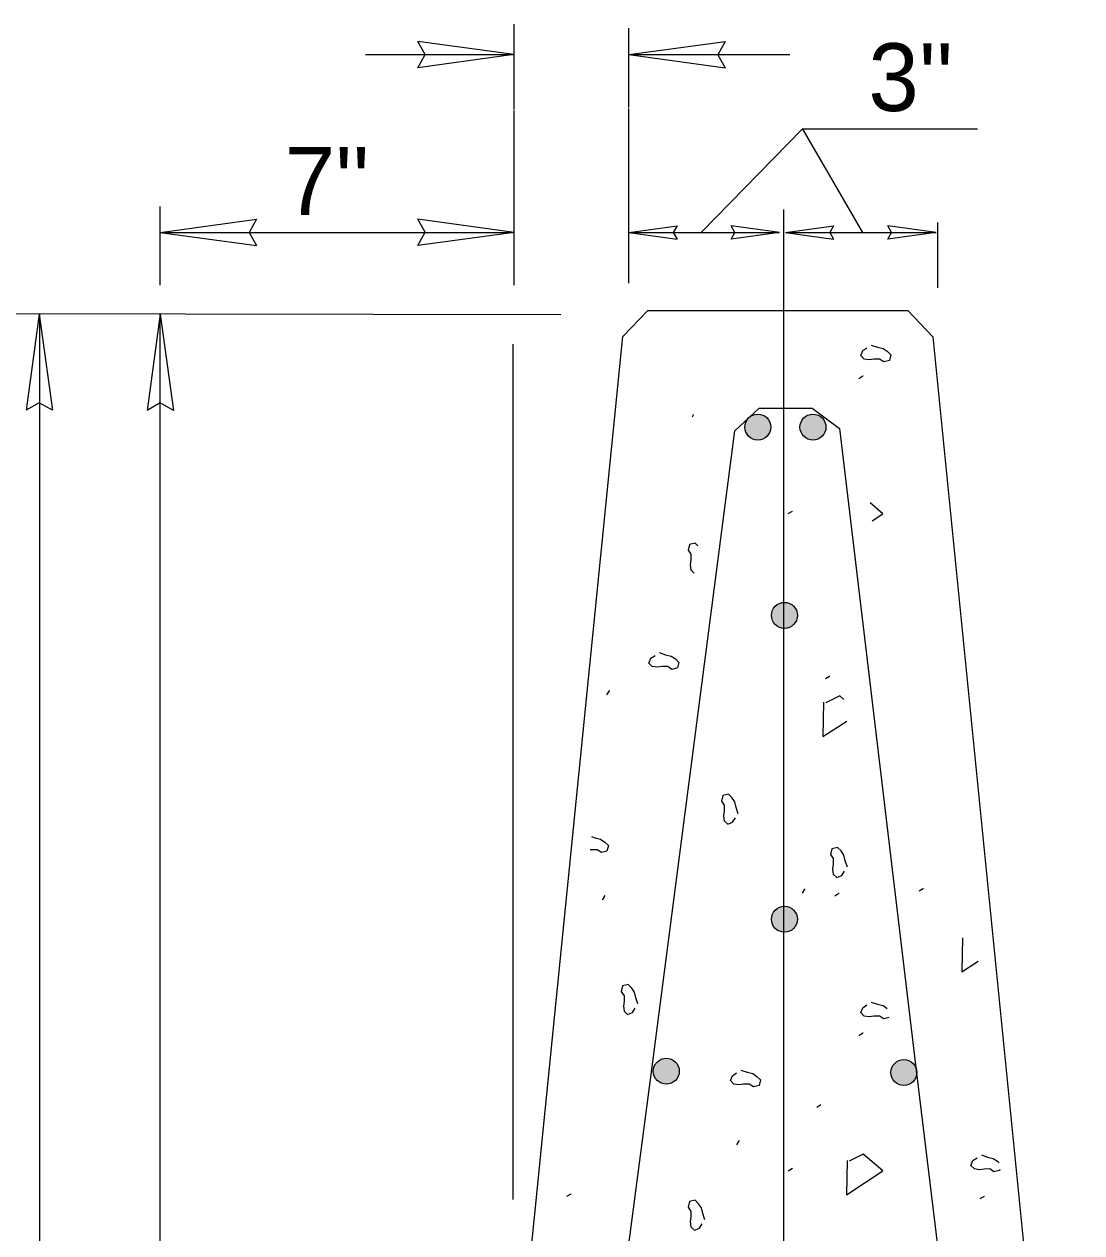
# Model space of a CAD drawing. Extents: x 444 to 815, y -532 to -224.
# Drawn here: x 572.97 to 591.7, y -473.02 to -451.61 of the extents above; entities that cross this region are included whole.
import ezdxf

# ---------------------------------------------------------------- set-up
doc = ezdxf.new("R2010")
doc.units = 0
doc.header["$LTSCALE"] = 0.48
doc.layers.add('1', color=7, linetype='Continuous', lineweight=13)

msp = doc.modelspace()

# ---------------------------------------------------------------- hatches: boundary and pattern name
at = {"layer": '1'}
for points in [[(586.1952, -458.7443, 1), (585.735, -458.7443, 1)], [(586.712, -458.7443, 1), (587.1722, -458.7443, 1)], [(586.2062, -462.0809, 1), (586.6665, -462.0809, 1)], [(586.2062, -467.4654, 1), (586.6665, -467.4654, 1)], [(584.1141, -470.1577, 1), (584.5744, -470.1577, 1)], [(588.3214, -470.1807, 1), (588.7816, -470.1807, 1)]]:
    msp.add_hatch(color=256, dxfattribs=at).paths.add_polyline_path(points)

# ---------------------------------------------------------------- linework, layer by layer
for p, q in [((581.6488, -453.1177), (581.6488, -451.6057)), ((583.6828, -453.0817), (583.6828, -451.6777)), ((579.0208, -452.1457), (581.6488, -452.1457)), ((583.6828, -452.1457), (586.5334, -452.1457)), ((581.6488, -456.2317), (581.6488, -453.1357)), ((583.6828, -456.1957), (583.6828, -453.0997)), ((586.7508, -453.4562), (587.8201, -455.2957)), ((575.3848, -456.2317), (575.3848, -454.8364)), ((586.4188, -454.89), (586.4188, -498.2437)), ((586.4188, -454.9703), (586.4188, -459.7777)), ((589.1515, -456.2752), (589.1515, -455.1177)), ((575.3848, -455.2957), (581.6488, -455.2957)), ((583.6828, -455.2957), (586.3468, -455.2957)), ((586.4564, -455.2957), (589.1204, -455.2957)), ((582.4768, -456.7537), (568.3648, -456.7357)), ((573.2428, -456.742), (573.2428, -474.7747)), ((575.3848, -474.5592), (575.3848, -456.7447)), ((581.6308, -472.4317), (581.6308, -457.2757)), ((586.4188, -459.7687), (586.4188, -466.5187)), ((586.4188, -467.0767), (586.4188, -468.2107)), ((586.4188, -468.7687), (586.4188, -475.5187))]:
    msp.add_line(p, q, dxfattribs=at)
at = {"layer": '1', "lineweight": 25}
for p, q in [((581.6473, -452.1457), (579.9443, -451.9117)), ((583.6832, -452.1457), (585.3862, -451.9117)), ((581.6473, -452.1457), (579.9443, -452.3797)), ((583.6832, -452.1457), (585.3862, -452.3797)), ((575.3851, -455.2957), (577.0881, -455.0617)), ((581.6488, -455.2957), (579.9458, -455.0617)), ((583.6828, -455.2957), (584.5343, -455.1787)), ((586.3467, -455.2953), (585.4952, -455.1783)), ((586.4566, -455.2962), (587.3081, -455.1792)), ((589.1203, -455.2953), (588.2688, -455.1783)), ((575.3851, -455.2957), (577.0881, -455.5297)), ((581.6488, -455.2957), (579.9458, -455.5297)), ((583.6828, -455.2957), (584.5343, -455.4127)), ((586.3467, -455.2953), (585.4952, -455.4123)), ((586.4566, -455.2962), (587.3081, -455.4132)), ((589.1203, -455.2953), (588.2688, -455.4123)), ((573.242, -456.7423), (573.008, -458.4453)), ((573.242, -456.7423), (573.476, -458.4453)), ((575.384, -456.745), (575.15, -458.448)), ((575.384, -456.745), (575.618, -458.448))]:
    msp.add_line(p, q, dxfattribs=at)
for points in [[(579.9443, -452.3797), (580.076, -452.1432), (579.9443, -451.9117)], [(585.3862, -451.9117), (585.2544, -452.1482), (585.3862, -452.3797)], [(577.0881, -455.0617), (576.9563, -455.2981), (577.0881, -455.5297)], [(579.9458, -455.5297), (580.0776, -455.2933), (579.9458, -455.0617)], [(584.5343, -455.1787), (584.4684, -455.297), (584.5343, -455.4127)], [(585.4952, -455.4123), (585.561, -455.2942), (585.4952, -455.1783)], [(587.3081, -455.1792), (587.2422, -455.2974), (587.3081, -455.4132)], [(588.2688, -455.4123), (588.3346, -455.2942), (588.2688, -455.1783)], [(575.5198, -484.5817), (581.8183, -474.6841), (583.5747, -457.1385), (584.0155, -456.6796), (588.6242, -456.6796), (589.0652, -457.1475), (590.8161, -474.6859)], [(573.476, -458.4453), (573.2396, -458.3136), (573.008, -458.4453)], [(575.618, -458.448), (575.3816, -458.3162), (575.15, -458.448)], [(580.8974, -494.1095), (582.5308, -481.9807), (584.0968, -470.0827), (585.5583, -458.809), (585.9871, -458.407), (586.925, -458.407), (587.4141, -458.7688), (588.7768, -470.1907), (590.1988, -481.8907), (591.7022, -494.1803)]]:
    msp.add_lwpolyline(points, dxfattribs=at)
at = {"layer": '1'}
for points in [[(584.9648, -455.294), (586.7568, -453.4583), (589.8527, -453.4583)], [(587.972, -457.291), (588.0838, -457.3282), (588.1829, -457.3529), (588.2576, -457.4024), (588.3196, -457.4647), (588.2948, -457.5639), (588.1957, -457.5887), (588.1208, -457.5391), (588.0218, -457.5392), (587.9348, -457.5514), (587.8481, -457.5391), (587.7863, -457.477), (587.8233, -457.3901), (587.8975, -457.3406)], [(587.7516, -457.8809), (587.8248, -457.8374), (587.8281, -457.8376)], [(584.8073, -458.5624), (584.8288, -458.5257), (584.8289, -458.5242)], [(587.9916, -460.405), (588.1804, -460.2815), (587.9523, -460.086)], [(586.5037, -460.2772), (586.5768, -460.2337), (586.5802, -460.2339)], [(584.9034, -460.8479), (584.8552, -460.7999), (584.7558, -460.8246), (584.7311, -460.924), (584.7806, -460.9984), (584.7807, -461.0974), (584.7683, -461.1847), (584.7806, -461.2712), (584.8403, -461.3311)], [(584.22, -462.74), (584.3318, -462.7772), (584.4309, -462.8019), (584.5056, -462.8514), (584.5676, -462.9137), (584.5428, -463.0129), (584.4437, -463.0377), (584.3689, -462.9881), (584.2698, -462.9882), (584.1828, -463.0004), (584.0961, -462.9881), (584.0343, -462.9261), (584.0713, -462.8391), (584.1455, -462.7897)], [(587.1616, -463.1987), (587.2348, -463.1552), (587.2381, -463.1554)], [(583.2938, -463.4894), (583.3373, -463.4164), (583.3371, -463.4131)], [(587.1299, -463.6207), (587.118, -464.2285), (587.5384, -463.9535)], [(587.4902, -463.5727), (587.4157, -463.5087), (587.1674, -463.6328)], [(585.6178, -465.5952), (585.5803, -465.4834), (585.5557, -465.3843), (585.5061, -465.3097), (585.444, -465.2477), (585.345, -465.2725), (585.3198, -465.3719), (585.3693, -465.4464), (585.3693, -465.5454), (585.3571, -465.6325), (585.3695, -465.7192), (585.4317, -465.7812), (585.5183, -465.744), (585.5683, -465.6697)], [(583.0198, -466.0018), (583.0828, -466.0228), (583.1819, -466.0475), (583.2566, -466.0969), (583.3186, -466.1592), (583.2937, -466.2584), (583.1947, -466.2832), (583.1198, -466.2337), (583.0208, -466.2338), (582.9965, -466.2372)], [(587.5502, -466.5397), (587.5131, -466.4282), (587.4883, -466.3288), (587.4387, -466.2543), (587.3768, -466.1924), (587.2774, -466.2172), (587.2525, -466.3163), (587.3021, -466.3909), (587.3021, -466.49), (587.2898, -466.5772), (587.3021, -466.6637), (587.3643, -466.7259), (587.4511, -466.6887), (587.5006, -466.6142)], [(583.2586, -467.043), (583.2153, -467.1162), (583.2153, -467.1195)], [(586.7568, -467.0049), (586.8001, -466.9319), (586.7998, -466.9284)], [(587.3292, -467.0484), (587.4023, -467.0049), (587.4057, -467.0051)], [(588.8198, -466.9624), (588.8929, -466.9189), (588.8963, -466.9191)], [(589.588, -467.7914), (589.5758, -468.3994), (589.8686, -468.2079)], [(583.8434, -468.9657), (583.8073, -468.8572), (583.7823, -468.7579), (583.7328, -468.6835), (583.6705, -468.6212), (583.5715, -468.6462), (583.5467, -468.7456), (583.5961, -468.8202), (583.5961, -468.9192), (583.5838, -469.0062), (583.5961, -469.0928), (583.6583, -469.155), (583.7452, -469.1177), (583.7948, -469.0433)], [(588.288, -469.2083), (588.1957, -469.2314), (588.1208, -469.1819), (588.0218, -469.182), (587.9348, -469.1942), (587.8481, -469.1819), (587.7863, -469.1198), (587.8233, -469.0329), (587.8975, -468.9834)], [(587.972, -468.9338), (588.0838, -468.9711), (588.1829, -468.9957), (588.2563, -469.0443)], [(587.7516, -469.5237), (587.8248, -469.4802), (587.8281, -469.4804)], [(585.6646, -470.1391), (585.7763, -470.1763), (585.8756, -470.201), (585.9502, -470.2504), (586.0123, -470.3127), (585.9873, -470.4119), (585.8883, -470.4367), (585.8135, -470.3872), (585.7144, -470.3872), (585.6275, -470.3994), (585.5406, -470.3872), (585.4788, -470.3251), (585.5159, -470.2382), (585.5901, -470.1887)], [(587.0073, -470.7919), (587.0805, -470.7484), (587.0838, -470.7485)], [(585.5919, -471.4627), (585.6352, -471.3892), (585.6353, -471.3859)], [(587.5475, -471.7382), (587.5353, -472.3462), (588.1804, -471.9243), (587.8328, -471.6265), (587.5848, -471.7505)], [(590.2504, -471.8972), (590.2459, -471.9149), (590.1469, -471.9397), (590.0721, -471.8902), (589.9731, -471.8903), (589.8861, -471.9025), (589.7993, -471.8902), (589.7375, -471.8282), (589.7746, -471.7412), (589.8488, -471.6917)], [(589.9233, -471.6421), (590.035, -471.6794), (590.1342, -471.704), (590.2088, -471.7534), (590.2386, -471.7833)], [(586.5037, -471.9201), (586.5768, -471.8766), (586.5802, -471.8767)], [(582.5856, -472.3711), (582.6588, -472.3276), (582.6621, -472.3277)], [(589.9051, -472.4141), (589.9783, -472.3706), (589.9816, -472.3707)], [(585.0286, -472.7902), (584.9916, -472.6783), (584.9668, -472.5793), (584.9173, -472.5045), (584.8552, -472.4427), (584.7558, -472.4674), (584.7311, -472.5668), (584.7806, -472.6412), (584.7807, -472.7402), (584.7683, -472.8275), (584.7806, -472.9141), (584.8428, -472.9764), (584.9297, -472.9392), (584.9792, -472.8645)]]:
    msp.add_lwpolyline(points, dxfattribs=at)
for centre in [(585.9651, -458.7443), (586.9421, -458.7443), (586.4363, -462.0809), (586.4363, -467.4654), (584.3443, -470.1577), (588.5515, -470.1807)]:
    msp.add_circle(centre, 0.2301, dxfattribs=at)

# ---------------------------------------------------------------- texts
for s, p in [("3''", (587.9228, -453.1443)), ("7''", (577.5872, -454.984))]:
    msp.add_text(s, height=1.2, dxfattribs=at).set_placement(p)

doc.saveas('drawing.dxf')
